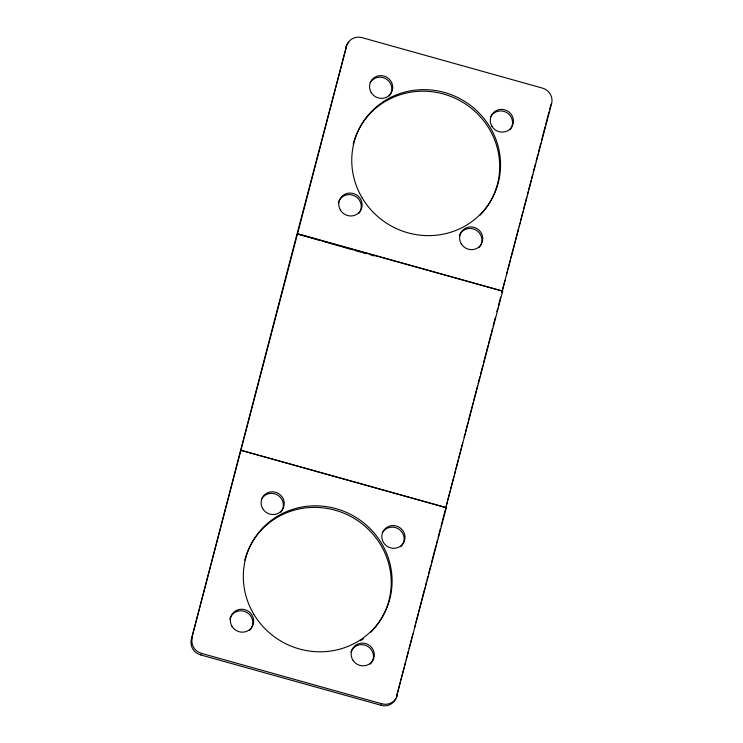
<?xml version="1.0" encoding="UTF-8"?>
<svg xmlns="http://www.w3.org/2000/svg" width="743" height="743" viewBox="0 0 743 743"><rect width="100%" height="100%" fill="white"/><g stroke="black" fill="none" stroke-linecap="round" stroke-linejoin="round"><path stroke-width="1.11" d="M395.973 698.327A12.854 12.399 29.3 0 1 382.636 705.711L200.61 654.908A12.854 12.399 29.3 0 1 191.378 639.435L296.606 235.503M191.378 639.435L297.479 233.943L502.649 291.191L445.438 509.15M446.311 505.779L447.184 502.417M447.769 500.169L450.109 491.197M450.695 488.95L453.908 476.616M454.484 474.368L455.366 471.006M455.951 468.759L458.282 459.787M458.868 457.539L462.666 442.958M464.124 437.348L465.007 433.986M465.592 431.739L467.923 422.767M468.508 420.519L473.18 402.576M473.765 400.328L477.563 385.747M478.148 383.499L479.904 376.766M480.48 374.528L482.82 365.556M483.405 363.308L488.077 345.356M488.662 343.117L491.002 334.136M491.578 331.898L492.46 328.527M493.046 326.288L495.377 317.317M496.844 311.707L497.717 308.336M498.302 306.097L500.633 297.116M505.026 280.278L501.804 292.631L551.622 103.565A12.854 12.399 29.3 0 0 542.39 88.092L362.008 37.633A12.854 12.39 29.3 0 0 346.517 46.205L296.698 235.28L297.479 233.943L320.8 240.648M346.517 46.205L297.571 233.729L502.677 291.08M506.494 274.669L507.376 271.297M507.961 269.05L510.302 260.069M510.887 257.821L518.512 228.63M519.097 226.383L519.979 223.011M520.564 220.764L522.905 211.783M523.49 209.535L526.722 197.183M527.307 194.945L528.18 191.573M528.765 189.326L531.115 180.345M531.7 178.097L532.582 174.726M533.168 172.487L535.508 163.497M536.093 161.25L537.858 154.516M538.443 152.269L540.783 143.288M541.368 141.04L545.186 126.44M545.771 124.202L548.993 111.849M549.579 109.602L550.461 106.23M400.291 682.195L396.483 696.795L446.302 507.72L241.196 450.369L240.323 451.92M400.876 679.947L404.108 667.595M404.694 665.347L405.567 661.985M406.152 659.738L408.501 650.757M409.087 648.509L412.894 633.909M414.362 628.299L415.244 624.928M415.829 622.68L418.17 613.699M418.755 611.452L424.912 587.871M425.498 585.623L426.38 582.261M426.965 580.014L427.847 576.642M428.432 574.395L430.773 565.414M431.358 563.166L436.048 545.204M436.633 542.957L437.516 539.585M438.101 537.338L440.45 528.357M441.036 526.109L445.141 510.395M200.61 654.908L201.474 653.366A12.854 12.399 29.3 0 1 192.251 637.893M380.992 705.367L381.865 703.816A12.854 12.399 29.3 0 0 397.356 695.244M550.749 105.107L551.622 103.565M445.428 509.271L446.302 507.72M501.804 292.631L502.649 291.191M241.196 450.369L446.302 507.599M201.474 653.366L381.865 703.816M323.019 241.28L339.681 246.063M341.901 246.704L353.009 249.889M355.228 250.53L360.782 252.128M363.002 252.769L366.327 253.725M370.776 254.998L374.101 255.954M353.185 144.021A75.034 72.34 29.3 0 1 460.641 101.067A75.034 72.34 29.3 0 1 480.145 215.145M459.378 235.745A11.693 11.275 29.3 0 1 475.994 230.079A11.693 11.275 29.3 0 1 479.3 247.298M490.882 116.437A11.693 11.275 29.3 0 1 507.525 113.103A11.693 11.275 29.3 0 1 509.977 129.765M338.26 202.904A11.786 11.359 29.3 0 1 354.848 195.994A11.786 11.359 29.3 0 1 358.628 213.594M370.144 82.668A11.693 11.275 29.3 0 1 386.778 79.334A11.693 11.275 29.3 0 1 389.23 96.005M345.653 47.756A12.854 12.39 29.3 0 1 348.866 42.212M350.928 651.936A11.693 11.275 29.3 0 1 367.971 646.531A11.693 11.275 29.3 0 1 370.181 664.205M261.685 498.859A11.693 11.275 29.3 0 1 278.328 495.525A11.693 11.275 29.3 0 1 280.78 512.187M244.726 560.203A75.034 72.34 29.3 0 1 352.693 517.537A75.034 72.34 29.3 0 1 370.915 632.126M363.355 638.729A75.034 72.34 29.3 0 1 360.606 640.707M229.81 619.086A11.786 11.359 29.3 0 1 246.843 612.427A11.786 11.359 29.3 0 1 249.499 630.501M382.431 532.62A11.693 11.275 29.3 0 1 399.483 529.583A11.693 11.275 29.3 0 1 400.849 546.672M461.236 243.788A11.693 11.275 29.3 0 0 481.306 244.15A11.693 11.275 29.3 0 0 471.043 226.912A11.693 11.275 29.3 0 0 461.236 243.788M362.222 197.982A75.034 72.34 29.3 0 0 491.077 200.266A75.034 72.34 29.3 0 0 425.182 89.652A75.034 72.34 29.3 0 0 362.222 197.982M491.903 126.254A11.693 11.275 29.3 0 0 511.983 126.616A11.693 11.275 29.3 0 0 501.72 109.379A11.693 11.275 29.3 0 0 491.903 126.254M340.415 210.074A11.786 11.359 29.3 0 0 360.652 210.427A11.786 11.359 29.3 0 0 350.297 193.059A11.786 11.359 29.3 0 0 340.415 210.074M371.166 92.494A11.693 11.275 29.3 0 0 391.245 92.847A11.693 11.275 29.3 0 0 380.973 75.619A11.693 11.275 29.3 0 0 371.166 92.494M352.776 659.97A11.693 11.275 29.3 0 0 372.856 660.332A11.693 11.275 29.3 0 0 362.593 643.094A11.693 11.275 29.3 0 0 352.776 659.97M253.772 614.164A75.034 72.34 29.3 0 0 382.617 616.449A75.034 72.34 29.3 0 0 316.732 505.834A75.034 72.34 29.3 0 0 253.772 614.164M231.955 626.256A11.786 11.359 29.3 0 0 252.193 626.609A11.786 11.359 29.3 0 0 241.846 609.241A11.786 11.359 29.3 0 0 231.955 626.256M262.716 508.676A11.693 11.275 29.3 0 0 282.786 509.039A11.693 11.275 29.3 0 0 272.523 491.801A11.693 11.275 29.3 0 0 262.716 508.676M383.453 542.446A11.693 11.275 29.3 0 0 403.533 542.799A11.693 11.275 29.3 0 0 393.261 525.561A11.693 11.275 29.3 0 0 383.453 542.446"/></g></svg>
